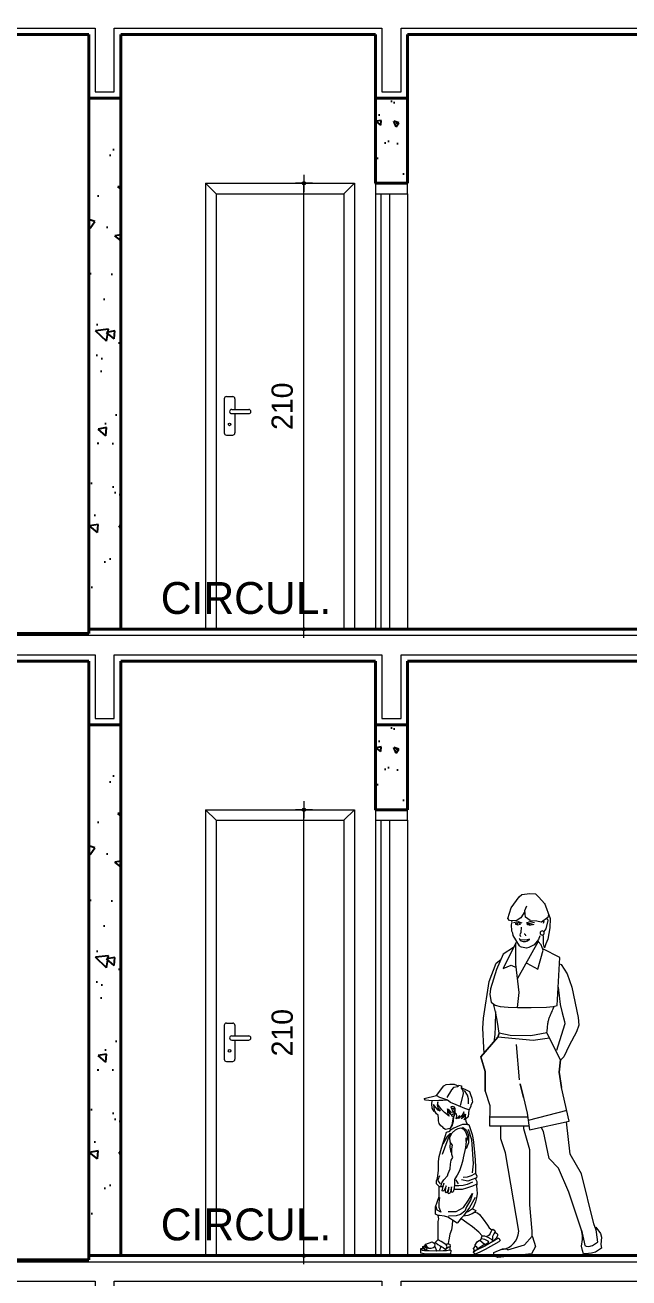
# Model space of a CAD drawing. Header units: millimetres. Extents: x 13204 to 24802, y 21209 to 40694.
# Drawn here: x 14177 to 14461, y 29468 to 30058 of the extents above; entities that cross this region are included whole.
import ezdxf

# ---------------------------------------------------------------- set-up
doc = ezdxf.new("R2010")
doc.units = ezdxf.units.MM
for name, color, linetype, lineweight in [('COTAS', 30, 'Continuous', 5), ('Esquadrias', 2, 'Continuous', 20), ('Moveis', 6, 'Continuous', 13), ('PAREDE', 1, 'Continuous', 40), ('Paredes', 1, 'Continuous', 40), ('PISO', 5, 'Continuous', 5), ('TEXTO', 4, 'Continuous', 5), ('Veiculos e pessoas', 245, 'Continuous', 0)]:
    doc.layers.add(name, color=color, linetype=linetype, lineweight=lineweight)
doc.layers.add('HACHURAS', color=8, linetype='Continuous')
doc.styles.add('LANA', font='stylu.ttf')
doc.dimstyles.new('COTA 50', dxfattribs={"dimscale": 0, "dimtxt": 10, "dimasz": 0.5, "dimexe": 1.25, "dimexo": 5, "dimgap": 5, "dimtad": 1, "dimdec": 0, "dimtxsty": 'LANA', "dimblk": 'cota', "dimcen": 2.5, "dimse2": 1, "dimclrd": 256, "dimclre": 256, "dimclrt": 256, "dimaunit": 1, "dimadec": 0, "dimazin": 0, "dimtfac": 1, "dimtdec": 0, "dimtmove": 0, "dimatfit": 3, "dimldrblk": 'DOTSMALL', "dimfxl": 5, "dimfxlon": 1, "dimtzin": 9, "dimlwd": -1, "dimlwe": -1, "dimarcsym": 0})

# ---------------------------------------------------------------- blocks, each defined once
blk = doc.blocks.new('TRINCOE')
at = {"layer": 'PISO'}
for p, q in [((7, 112.83), (10, 112.83)), ((6, 111.83), (6, 95.77)), ((9.5, 106.83), (17.5, 106.83)), ((11, 111.83), (11, 106.83)), ((8.5, 105.83), (8.5, 105.83)), ((9.5, 104.83), (17.5, 104.83)), ((11, 104.83), (11, 95.77)), ((18.5, 105.83), (18.5, 105.83)), ((7, 94.77), (10, 94.77))]:
    blk.add_line(p, q, dxfattribs=at)
blk.add_circle((8.5, 99.77), 0.621, dxfattribs=at)
for centre, start, end in [((7, 111.83), 90, 180), ((10, 111.83), 0, 90), ((9.5, 105.83), 90, 180), ((17.5, 105.83), 0, 90), ((9.5, 105.83), 180, 270), ((17.5, 105.83), 270, 0), ((7, 95.77), 180, 270), ((10, 95.77), 270, 0)]:
    blk.add_arc(centre, 1, start, end, dxfattribs=at)
blk = doc.blocks.new('Pes034')
at = {"layer": 'Veiculos e pessoas', "color": 8}
blk.add_lwpolyline([(-4.8, 792.3), (-4.8, 783.3), (-24.1, 775.6), (-42.1, 765.3), (-47.3, 751.5), (-53.3, 734.5), (-56.4, 715.3), (-48.7, 701.7), (-49, 694.5), (-43.3, 684.4), (-39.5, 679.3), (-36.9, 645.9), (-24.1, 635.6), (-25.4, 624.1), (-33.1, 610), (-39.5, 610), (-54.9, 563.7), (-58.7, 548.3), (-61.3, 527.8), (-66.5, 477.7), (-69, 444.3), (-70.3, 407.1), (-70.3, 378.8), (-78, 368.5), (-75.4, 359.6), (-71.6, 354.4), (-78, 341.6), (-78, 328.7), (-75.4, 321), (-78, 304.3), (-79.3, 285.1), (-75.4, 264.5), (-71.6, 246.5), (-65.2, 229.9), (-57.5, 213.2), (-73.3, 205.5), (-67.7, 197.8), (-80.6, 193.9), (-89.6, 186.2), (-107.5, 164.4), (-126.8, 136.1), (-135.8, 123.3), (-148.6, 113.6), (-151.9, 117.5), (-158.9, 113), (-164, 106.6), (-162.6, 103.9), (-170.5, 98.9), (-174.3, 93.7), (-174.3, 86), (-167.9, 75.1), (-155.1, 62.9), (-175.6, 75.8), (-180.7, 74.5), (-186.5, 64.8), (-180.7, 57.8), (-116.5, 21.8), (-90.9, 9), (-69, 0), (-61.2, 9.5), (-64.5, 18.6), (-61.3, 26.3), (-70.9, 37.9), (-67.9, 40.9), (-79.3, 58.4), (-90.2, 65.5), (-92.6, 63.9), (-99.2, 71.9), (-98.6, 77), (-102.4, 86), (-87, 104), (-56.2, 128.4), (-30.5, 147.7), (-2.2, 166.9), (5.5, 156.7), (15.7, 145.6), (37.6, 159.2), (38.2, 136.1), (41.4, 114.3), (49.1, 93.7), (54.3, 66.8), (56.8, 60.4), (57.8, 48.8), (50.4, 46.2), (48.5, 34), (50.4, 33.4), (49.1, 18), (45.3, 18), (46.5, 0), (163.4, 0), (185.7, 4.6), (186.5, 17.7), (186.5, 27), (176.2, 27), (176.2, 36), (167.3, 38.5), (162.1, 46.2), (132.6, 57.8), (123.6, 51.4), (117.2, 54.4), (119.1, 55.2), (114.6, 59.1), (106.9, 66.8), (104.3, 66.8), (104.3, 93.7), (104.3, 116.9), (104.3, 154.1), (101.8, 165.7), (104.3, 182.3), (117.2, 187.5), (117.2, 222.2), (109.5, 244), (99.2, 270.9), (99.2, 286.4), (99.2, 318.5), (112, 331.3), (113.3, 345.4), (108.2, 358.3), (103, 394.2), (103, 436.6), (99.2, 459.7), (88.9, 498.2), (69.7, 558.6), (65.8, 574), (50.4, 579.1), (46.5, 583), (47.8, 590.7), (70.9, 586.8), (78.7, 592), (82.5, 597.1), (92.8, 604.8), (99.2, 615.1), (103, 627.9), (103, 639.5), (104.3, 653.6), (113.3, 660), (124.1, 678.4), (123.6, 671.6), (132.6, 687), (135.2, 707.5), (132.6, 721.7), (164.7, 725.5), (171.1, 733.2), (113.3, 747.4), (78.7, 792.3), (67.1, 798.7), (49.1, 800), (29.9, 800), (18.3, 796.1), (9.3, 791), (8, 796.1)], close=True, dxfattribs=at)
for points in [[(-38.8, 707.5), (-38.8, 730.7), (-33.1, 748.6), (-19.6, 770.5)], [(-2.2, 783.9), (-11.2, 770.5), (-13.2, 755.1), (1, 699.8)], [(11.9, 787.2), (32.4, 785.2), (42.7, 774.3), (64.5, 737.1)], [(-39.5, 679.9), (-21.5, 686.4), (19.6, 703.1), (45.9, 714.6), (60.7, 724.2), (82.5, 723), (101.8, 723), (132.6, 721.7)], [(34.3, 647.8), (35, 635), (40.1, 608), (47.8, 590.7), (38.2, 604.2), (32.4, 626), (30.5, 648.5), (26, 655.5), (24.1, 663.9), (24.1, 683.8), (27.3, 691.5), (36.3, 694.7), (45.3, 692.8), (40.1, 682.5), (35, 672.2), (31.8, 668.4), (43.3, 667.1), (56.2, 683.1), (48.5, 662), (45.3, 656.8), (56.8, 669.7), (61.3, 683.8), (60, 665.2), (53, 649.1), (75.4, 666.5), (88.3, 681.2), (105.6, 705), (106.3, 717.8), (108.8, 701.8), (105.6, 688.9), (94.7, 673.5), (105, 677.4), (115.9, 689.6), (126.2, 705), (124.1, 678.4)], [(112, 747.4), (97.9, 738.4), (74.8, 731.3), (61.3, 726.2)], [(-24.1, 635.6), (-18.3, 632.4), (-24.7, 642.7), (-24.7, 658.7), (-21.5, 649.1), (-5.5, 636.3), (-8, 643.3), (-12.5, 649.1), (-17, 655.5), (-15.7, 669.7), (-11.2, 658.7), (-6.7, 651), (5.5, 640.8), (12.5, 638.2), (4.2, 647.8), (4.2, 653), (11.2, 642.7), (20.2, 637.6), (18.9, 642.7), (16.4, 650.4), (17.7, 658.7), (22.8, 663.9)], [(41.4, 685.1), (38.7, 687.7), (34.4, 687.7), (30.6, 681.8), (28.4, 674.9), (30.6, 666.4), (31, 659.2), (37.4, 656.7), (41.6, 654.9), (42.5, 651.1)], [(30.5, 648.5), (36.3, 647.8), (40.8, 649.1)], [(-9.3, 597.8), (-28.6, 583), (-37.6, 559.9), (-37.6, 524.6), (-26.6, 495)], [(-31.8, 610), (-9.3, 610), (6.1, 603.5), (31.1, 592.6), (46.5, 583)], [(90.2, 317.8), (90.2, 324.9), (87, 336.4), (78, 349.9), (60.7, 367.9), (58.1, 380.1), (47.8, 401.3), (47.2, 423.1), (43.3, 441.7), (35.6, 455.2), (40.1, 469.3), (40.1, 495), (36.9, 512.4), (43.3, 521.3), (47.8, 529.1), (49.8, 549), (45.3, 559.9), (39.5, 571.4), (22.8, 584.9), (10.6, 592), (-1.6, 593.9), (-13.8, 588.1), (-24.7, 575.3), (-31.8, 556), (-31.8, 540.6), (-27.3, 529.7), (-27.9, 547.7)], [(-36.3, 588.1), (-53, 539.3), (-59.4, 425.7), (-55.5, 383.3)], [(47.8, 570.1), (63.9, 529.1), (74.8, 499.5), (85.7, 469.3)], [(48.8, 567.7), (62.1, 554.4), (82, 519.8)], [(-27.3, 529.7), (-24.1, 501.4), (-13.2, 453.9), (-11.2, 443), (-5.5, 419.9), (4.2, 392.9), (15.1, 371.7), (26.6, 355.1), (27.3, 350.6), (27.9, 330), (29.9, 308.2), (34.3, 292.8), (38.8, 290.2), (41.4, 292.8), (41.4, 305.6), (42.1, 316.5), (44.6, 302.4), (46.5, 292.8), (50.4, 286.4), (56.2, 284.4), (57.5, 289.6), (54.9, 304.3), (54.9, 315.9), (58.1, 303.7), (63.9, 289.6), (67.7, 288.9), (70.9, 291.5), (70.3, 299.8), (66.5, 321.7), (72.2, 308.8), (76.7, 301.8), (81.9, 296), (85.7, 298.6), (82.5, 311.4), (79.9, 324.2), (76.1, 335.8)], [(48.5, 525.2), (49.8, 503.4), (44.6, 477.7)], [(-72.9, 357), (-55.5, 350.6), (-35, 344.1), (-4.8, 349.9)], [(-67.7, 377.5), (-51, 367.9), (-31.8, 362.8), (-13.2, 360.2)], [(98.6, 367.9), (105.6, 349.3), (104.3, 344.1), (96, 331.3)], [(-77.4, 330), (-57.5, 319.7), (-28.6, 310.8), (-8, 305), (11.2, 303.7), (30.5, 303.7)], [(-57.5, 339), (-32.4, 328.1), (-13.2, 323), (8, 321.7), (22.8, 321.7)], [(20.9, 350.6), (17.7, 344.1), (11.2, 331.3)], [(99.2, 318.5), (90.2, 317.8), (85.1, 317.8), (79.9, 323.6)], [(-69.7, 267.1), (-42.7, 220.2), (-14.4, 180.4), (-2.2, 166.9)], [(58.1, 201), (46.5, 201), (20.2, 200.3), (-14.4, 220.2), (-38.4, 254.3), (-56.2, 285.1), (-47.3, 254.3), (-28.7, 222.2), (-20.2, 202.2), (-1, 186.8), (20.2, 179.8), (55.5, 179.1)], [(98.6, 266.5), (101.8, 242.1), (101.8, 220.9), (92.1, 197.1), (109.5, 207.1), (115.2, 227.6)], [(-67.7, 197.8), (-54.9, 189.4), (-35, 181.7), (-13.2, 179.1)], [(-57.5, 213.2), (-38.8, 201), (-31.1, 197.8)], [(37.6, 159.2), (47.2, 166.3), (59.4, 173.4), (74.8, 179.1), (98.6, 181.7), (104.3, 182.3)], [(-175.6, 75.8), (-173.7, 72.4), (-164.2, 65.5), (-115.2, 37.2), (-75.4, 18), (-62.6, 10.6)], [(-162.6, 103.9), (-157.8, 95.7), (-150.6, 82.2), (-150.6, 69.3), (-151.8, 63.6), (-156.3, 60.9)], [(-102.4, 86), (-113.3, 86), (-129.4, 80.3), (-142.9, 72.5), (-151.8, 63.6)], [(-148.6, 113.6), (-139.4, 97.6), (-134.9, 89.9), (-130.4, 85.4), (-123, 82.6)], [(-92.6, 63.9), (-101.5, 57.9), (-112.7, 46.8), (-115.9, 45.6), (-134.5, 56.3), (-129.9, 61), (-114.6, 68.1), (-99.2, 71.9)], [(54.1, 47.5), (63.2, 46.9), (67.7, 43.7), (78.7, 52), (90.2, 59.1), (104.3, 66.8)], [(-116.9, 46.2), (-101.1, 37.1), (-82.3, 24.5), (-78, 32), (-70.9, 37.9)], [(-64.5, 18.6), (-69, 18.6), (-76.1, 20.5), (-81.9, 23.9)], [(49.1, 18), (65.8, 14.8), (81.2, 14.8), (111.4, 14.1)], [(50.4, 33.4), (54.3, 32.7), (64.5, 26.3), (69.7, 21.8), (71.6, 14.8)], [(57.8, 48.8), (57.8, 47.3)], [(117.2, 54.4), (105.6, 45.6), (94.7, 39.2), (81, 31.2), (72.7, 24.7), (69.5, 23.4), (65.5, 27.3), (62.5, 32.6), (64.3, 39), (68.3, 43.1)], [(94.7, 39.2), (93.4, 30.8), (97.9, 18.6), (101.1, 14.8)], [(167.3, 38.5), (159.6, 33.4), (154.7, 30.1), (150, 27.5), (137.5, 27.5), (126.7, 31.6), (122.3, 36), (116.5, 28.3), (111.4, 14.1), (146.7, 14.8), (169.2, 14.8), (178.8, 17.3), (184.6, 23.1), (186.5, 27)], [(123.6, 51.4), (120.4, 45.6), (122.3, 36)], [(146.7, 14.8), (163.4, 18), (176.2, 27)], [(150, 27.5), (154.2, 31.6), (161.9, 42.6)], [(159.6, 33.4), (157.6, 28.3), (158.9, 21.8), (164, 18.6)], [(159.3, 29.5), (167, 28.5), (169.3, 26.2), (169.8, 22.5)], [(162.4, 34.4), (171.6, 33.4), (174.9, 30.1), (174.9, 26)]]:
    blk.add_lwpolyline(points, dxfattribs=at)
blk = doc.blocks.new('Pes018')
at = {"layer": 'Veiculos e pessoas', "color": 8}
for points in [[(-55.9, 1652.5), (-82.5, 1581), (-81.3, 1536.4), (-71.5, 1482.8), (-61.8, 1460.5), (-56.9, 1442.7), (-52.1, 1460.5), (-52.1, 1496.2), (-49.5, 1503.7)], [(75.9, 1570.4), (86.3, 1569.1), (108.2, 1570.6), (116.9, 1580.3), (101, 1631.4), (62.8, 1682.8), (50.1, 1693.5), (12.9, 1698.3), (-13.6, 1695.9), (-30.2, 1680.4), (-56.6, 1651.7), (-56.9, 1649.8)], [(-75.5, 1599.7), (-71.8, 1585.5), (-42.8, 1563.9), (-40.1, 1563.2), (-19.5, 1567.6), (10.9, 1569.1), (11.9, 1570.7), (32.8, 1586.9), (36.5, 1618.1), (26.9, 1640.7)], [(36, 1614.1), (55.9, 1584), (77.8, 1569.1)], [(-52.7, 1567.9), (-49.4, 1556.4)], [(-9.5, 1560), (13.2, 1564.2), (30.6, 1558.4)], [(16.2, 1556.8), (16.2, 1548.5), (24.2, 1551.3), (23.5, 1556.5), (11, 1557.1), (-6.3, 1552.7)], [(16.2, 1548.5), (-0.2, 1551.7)], [(90, 1561.7), (67.2, 1565.5), (49.9, 1559.3)], [(53.3, 1539.2), (55.2, 1515.1), (59.3, 1503.2), (56.2, 1496.4)], [(71.5, 1558), (72.4, 1551.7)], [(99.3, 1550), (95.6, 1562.9), (97.5, 1569.9)], [(98.3, 1522.7), (99.6, 1550.2)], [(-25.5, 1477.2), (-26.8, 1472.1)], [(89.3, 1443.7), (138.9, 1413.2), (169.5, 1340.1), (198.3, 1249.3), (200.6, 1222.7), (195.1, 1187.1), (175.4, 1172.7), (152.1, 1166.2), (115.1, 1162.3), (70.6, 1161), (6, 1161), (-66.1, 1162.3), (-97.8, 1166.2), (-115.1, 1170.4), (-127.8, 1397.4), (-48.5, 1437)], [(26.2, 1369.6), (-25, 1341.9), (-49.3, 1431.2), (-41, 1456.9), (-27.2, 1472.8), (70.7, 1298.2)], [(70.8, 1161), (62.5, 1232.2), (79, 1364.7), (78, 1465.2), (74.3, 1467.3), (71.8, 1468.4)], [(78, 1465.2), (138.8, 1344.6), (100.8, 1360.6), (77.1, 1349.5)], [(-126.1, 1367.6), (-135.3, 1363.2), (-162.4, 1319.7), (-184.4, 1257.6), (-214.9, 1114.9), (-218.3, 1077.6), (-206.4, 1046.6), (-172.5, 982.5), (-147.3, 929.7), (-131, 913.9)], [(228, 946.9), (229.4, 972.4), (233.7, 1063.2), (230.3, 1110.7), (204.9, 1284.5), (171.1, 1369.4), (149.9, 1387)], [(-120, 1257.8), (-130.2, 1174.9), (-138.7, 1135.6), (-151.1, 1096), (-152.2, 1083.9), (-142.1, 1054.9), (-112.8, 958.7)], [(-67.5, 1040.7), (-68.8, 1053.6), (-69.9, 1064.3), (-70.9, 1073.1), (-71.7, 1080.4), (-72.5, 1086.4), (-73.2, 1091.4), (-74, 1095.7), (-74.9, 1099.7), (-75.9, 1103.6), (-77, 1107.5), (-78.2, 1111.3), (-79.6, 1115), (-81, 1118.8), (-82.5, 1122.5), (-84.1, 1126.2), (-85.8, 1129.9), (-87.6, 1133.6), (-89.5, 1137.7), (-91.6, 1142.3), (-94, 1148), (-96.6, 1155), (-99.7, 1163.5), (-100.9, 1166.9)], [(-79.7, 1017.6), (-2.4, 1005.7), (163.4, 1021.5), (157.4, 1041), (164.9, 1092.5), (173.3, 1135.2), (180.7, 1166.2), (184, 1179)], [(174.5, 1141.8), (176.2, 1071.4), (177.9, 1034.2), (181.8, 1000.2)], [(43.1, 737), (59, 802.2), (43.1, 737), (25, 664.2), (14.8, 585.3), (-172.2, 626), (-135.7, 784.8), (-125.5, 856.5), (-131.1, 915.5), (-67.6, 1041.7), (7.8, 1028.5), (105.3, 1029.7), (157.4, 1041), (163.4, 1021.5), (244, 928.4), (223.2, 859.3), (222.8, 767.3), (201, 699.1), (202.5, 604.6), (16.5, 604.6)], [(222.8, 767.3), (223.2, 859.3), (244, 928.4), (163.4, 1021.5)], [(77.9, 987.3), (62.8, 820.1)], [(-131.1, 915.5), (-125.5, 856.5), (-135.7, 784.8)], [(-160.6, 676.5), (20.4, 628.7)], [(-299.4, 112.3), (-288.7, 142.2), (-230.8, 377.9), (-176.5, 470.6), (-160.3, 623.5)], [(-230.4, 112.1), (-171.1, 291.7), (-122.2, 404.4), (-78.8, 450.7), (-51.7, 576.6), (-40.5, 597.4)], [(2.3, 82.1), (2.3, 107.5), (13.4, 232.1), (13.4, 490.5), (40.6, 589.9), (40.3, 604.6)], [(22.5, 644.7), (201.9, 644.7)]]:
    blk.add_lwpolyline(points, dxfattribs=at)
for points in [[(-66.2, 1580.2, 0.397598), (-71.6, 1571.2), (-62.3, 1532.5), (-53.1, 1518.6)], [(-33.6, 1499.5), (-28.6, 1481.5), (-7.2, 1457.1), (17.9, 1443.5), (27.8, 1441.3), (52, 1445, 0.221478), (61.2, 1451.1), (91, 1500), (92.3, 1512), (97.7, 1520)], [(39.3, 1508.4, 0.535184), (33.7, 1499.2)], [(144.2, 21.8, -0.367789), (65.2, 107.5), (127.4, 477.2), (149.1, 543.5), (149.1, 604.6)]]:
    blk.add_lwpolyline(points, format="xyb", dxfattribs=at)
for points in [[(82, 1555.9), (70.4, 1550.9), (56.4, 1553.7), (63.7, 1559.5)], [(-243.5, 56.1), (-245.6, 40.6), (-252, 38), (-264.7, 35.4), (-281.6, 40.6), (-300.7, 53.5), (-307, 56.1), (-297.5, 126.9), (-319.8, 97.5), (-324, 79.4), (-321.9, 45.8), (-324, 27.7), (-296.4, 9.6), (-277.4, 4.4), (-249.8, 1.8), (-239.2, 1.8), (-235, 17.3), (-230.8, 38), (-235, 69.1), (-235, 87.2), (-230.4, 112.1)], [(-14.6, 35.4), (4.4, 1.8), (163.3, -16.3), (182.4, -8.5), (182.4, 7), (142.1, 25.1), (120.9, 25.1), (116.7, 19.9), (38.3, 43.2), (2.3, 84.6), (1, 80.7)]]:
    blk.add_lwpolyline(points, close=True, dxfattribs=at)
blk.add_lwpolyline([(55.8, 1475.6, -0.315196), (14.1, 1482.6), (25.5, 1479.5), (39.5, 1478.8), (56.8, 1480.7), (62.3, 1486.5, -0.229883)], format="xyb", close=True, dxfattribs=at)
blk.add_circle((-45.1, 1512.3), 9.66, dxfattribs=at)
blk = doc.blocks.new('cota')
at = {"layer": 'COTAS'}
blk.add_hatch(color=256, dxfattribs=at).paths.add_polyline_path([(-1.6, 0, 1), (1.6, 0, 1)])
for points in [[(-1.6, 0), (-8, 0)], [(0, 1.6), (0, 8)], [(8, 0), (1.6, 0)], [(0, -8), (0, -1.6)]]:
    blk.add_lwpolyline(points, dxfattribs=at)
blk.add_circle((0, 0), 1.6, dxfattribs=at)
blk = doc.blocks.new('*D949')
at = {"layer": 'COTAS', "transparency": 16777216}
for p, q in [((14308.05, 29479.06), (14308.05, 29688.06)), ((14313.05, 29478.56), (14306.8, 29478.56))]:
    blk.add_line(p, q, dxfattribs=at)
at = {"layer": 'Defpoints', "color": 0, "transparency": 16777216}
for p in [(14308.05, 29688.56), (14331.78, 29688.56), (14331.78, 29478.56)]:
    blk.add_point(p, dxfattribs=at)
at = {"layer": 'COTAS', "transparency": 16777216, "xscale": 0.5, "yscale": 0.5, "zscale": 0.5}
for p, rotation in [((14308.05, 29688.56), 90), ((14308.05, 29478.56), 270)]:
    blk.add_blockref('cota', p, dxfattribs=dict(at, rotation=rotation))
at = {"layer": 'COTAS', "transparency": 16777216, "insert": (14297.87, 29583.56), "char_height": 10, "attachment_point": 5, "rotation": 90, "style": 'LANA'}
blk.add_mtext('210', dxfattribs=at)
blk = doc.blocks.new('_DotSmall')
at = {"layer": 'PAREDE', "color": 0, "const_width": 0.5}
blk.add_lwpolyline([(-0.0625, 0, 1), (0.0625, 0, 1)], format="xyb", close=True, dxfattribs=at)
blk = doc.blocks.new('*D950')
at = {"layer": 'COTAS', "transparency": 16777216}
for p, q in [((14308.05, 29774.06), (14308.05, 29983.06)), ((14313.05, 29773.56), (14306.8, 29773.56))]:
    blk.add_line(p, q, dxfattribs=at)
at = {"layer": 'Defpoints', "color": 0, "transparency": 16777216}
for p in [(14308.05, 29983.56), (14331.78, 29983.56), (14331.78, 29773.56)]:
    blk.add_point(p, dxfattribs=at)
at = {"layer": 'COTAS', "transparency": 16777216, "xscale": 0.5, "yscale": 0.5, "zscale": 0.5}
for p, rotation in [((14308.05, 29983.56), 90), ((14308.05, 29773.56), 270)]:
    blk.add_blockref('cota', p, dxfattribs=dict(at, rotation=rotation))
at = {"layer": 'COTAS', "transparency": 16777216, "insert": (14297.87, 29878.56), "char_height": 10, "attachment_point": 5, "rotation": 90, "style": 'LANA'}
blk.add_mtext('210', dxfattribs=at)

msp = doc.modelspace()

# ---------------------------------------------------------------- hatches: boundary and pattern name
at = {"layer": 'HACHURAS'}
h = msp.add_hatch(dxfattribs=at)
h.set_pattern_fill('AR-CONC', color=256, scale=0.25, angle=90, style=0)
h.set_pattern_definition([(140, (14206.78, 29773.564), (3.985, 45.546), [4.7625, -52.3875]), (85, (14206.78, 29773.564), (-47.764, -8.811), [3.81, -41.91]), (190.45, (14207.11, 29777.36), (-43.779, 36.736), [4.0475, -44.5225]), (136.184, (14194.08, 29773.564), (10.51, 67.77), [7.144, -78.581]), (186.636, (14194.956, 29779.21), (-61.856, 59.351), [6.071, -66.784]), (81.184, (14194.08, 29773.564), (-61.856, 59.351), [5.715, -62.865]), (111, (14197.255, 29779.914), (25.5664, 37.904), [4.7625, -52.3875]), (56, (14197.255, 29779.914), (-46.047, 15.4505), [3.81, -41.91]), (161.451, (14199.385, 29783.072), (-20.481, 53.354), [4.0475, -44.5225]), (127.5, (14206.78, 29773.564), (-21.1388, 0.7722), [0, -41.402, 0, -42.545, 0, -42.0688]), (97.5, (14206.78, 29773.564), (-25.0451, 16.705), [0, -24.257, 0, -40.4495, 0, -16.0338]), (57.5, (14206.78, 29759.403), (1.4322, 33.8976), [0, -15.875, 0, -49.53, 0, -65.7225]), (47.5, (14206.78, 29753.053), (-6.3566, 37.0323), [0, -20.6375, 0, -32.893, 0, -46.6725])])
h.paths.add_polyline_path([(14206.78, 29773.56), (14221.78, 29773.56), (14221.78, 30023.56), (14206.78, 30023.56)])
h = msp.add_hatch(dxfattribs=at)
h.set_pattern_fill('AR-CONC', color=256, scale=0.15, angle=90, style=0)
h.set_pattern_definition([(140, (14341.78, 29983.564), (2.391, 27.328), [2.857, -31.433]), (85, (14341.78, 29983.564), (-28.658, -5.286), [2.286, -25.146]), (190.45, (14341.98, 29985.84), (-26.268, 22.041), [2.429, -26.713]), (136.18, (14334.16, 29983.564), (6.306, 40.662), [4.286, -47.149]), (186.64, (14334.685, 29986.952), (-37.114, 35.61), [3.643, -40.07]), (81.18, (14334.16, 29983.564), (-37.114, 35.61), [3.429, -37.719]), (111, (14336.065, 29987.374), (15.34, 22.742), [2.857, -31.433]), (56, (14336.065, 29987.374), (-27.628, 9.27), [2.286, -25.146]), (161.45, (14337.343, 29989.27), (-12.288, 32.012), [2.428, -26.713]), (127.5, (14341.78, 29983.564), (-12.6833, 0.4633), [0, -24.8412, 0, -25.527, 0, -25.2413]), (97.5, (14341.78, 29983.564), (-15.027, 10.023), [0, -14.5542, 0, -24.2697, 0, -9.6203]), (57.5, (14341.78, 29975.067), (0.8593, 20.3386), [0, -9.525, 0, -29.718, 0, -39.4335]), (47.5, (14341.78, 29971.257), (-3.814, 22.2194), [0, -12.3825, 0, -19.7358, 0, -28.0035])])
h.paths.add_polyline_path([(14356.78, 30023.56), (14341.78, 30023.56), (14341.78, 29983.56), (14356.78, 29983.56)])
h = msp.add_hatch(dxfattribs=at)
h.set_pattern_fill('AR-CONC', color=256, scale=0.25, angle=90, style=0)
h.set_pattern_definition([(140, (14206.78, 29478.564), (3.985, 45.546), [4.7625, -52.3875]), (85, (14206.78, 29478.564), (-47.764, -8.811), [3.81, -41.91]), (190.45, (14207.11, 29482.36), (-43.779, 36.736), [4.0475, -44.5225]), (136.184, (14194.08, 29478.564), (10.51, 67.77), [7.144, -78.581]), (186.636, (14194.956, 29484.21), (-61.856, 59.351), [6.071, -66.784]), (81.184, (14194.08, 29478.564), (-61.856, 59.351), [5.715, -62.865]), (111, (14197.255, 29484.914), (25.5664, 37.904), [4.7625, -52.3875]), (56, (14197.255, 29484.914), (-46.047, 15.4505), [3.81, -41.91]), (161.451, (14199.385, 29488.072), (-20.481, 53.354), [4.0475, -44.5225]), (127.5, (14206.78, 29478.564), (-21.1388, 0.7722), [0, -41.402, 0, -42.545, 0, -42.0688]), (97.5, (14206.78, 29478.564), (-25.0451, 16.705), [0, -24.257, 0, -40.4495, 0, -16.0338]), (57.5, (14206.78, 29464.403), (1.4322, 33.8976), [0, -15.875, 0, -49.53, 0, -65.7225]), (47.5, (14206.78, 29458.053), (-6.3566, 37.0323), [0, -20.6375, 0, -32.893, 0, -46.6725])])
h.paths.add_polyline_path([(14206.78, 29478.56), (14221.78, 29478.56), (14221.78, 29728.56), (14206.78, 29728.56)])
h = msp.add_hatch(dxfattribs=at)
h.set_pattern_fill('AR-CONC', color=256, scale=0.15, angle=90, style=0)
h.set_pattern_definition([(140, (14341.78, 29688.564), (2.391, 27.328), [2.857, -31.433]), (85, (14341.78, 29688.564), (-28.658, -5.286), [2.286, -25.146]), (190.45, (14341.98, 29690.84), (-26.268, 22.041), [2.429, -26.713]), (136.18, (14334.16, 29688.564), (6.306, 40.662), [4.286, -47.149]), (186.64, (14334.685, 29691.952), (-37.114, 35.61), [3.643, -40.07]), (81.18, (14334.16, 29688.564), (-37.114, 35.61), [3.429, -37.719]), (111, (14336.065, 29692.374), (15.34, 22.742), [2.857, -31.433]), (56, (14336.065, 29692.374), (-27.628, 9.27), [2.286, -25.146]), (161.45, (14337.343, 29694.27), (-12.288, 32.012), [2.428, -26.713]), (127.5, (14341.78, 29688.564), (-12.6833, 0.4633), [0, -24.8412, 0, -25.527, 0, -25.2413]), (97.5, (14341.78, 29688.564), (-15.027, 10.023), [0, -14.5542, 0, -24.2697, 0, -9.6203]), (57.5, (14341.78, 29680.067), (0.8593, 20.3386), [0, -9.525, 0, -29.718, 0, -39.4335]), (47.5, (14341.78, 29676.257), (-3.814, 22.2194), [0, -12.3825, 0, -19.7358, 0, -28.0035])])
h.paths.add_polyline_path([(14356.78, 29728.56), (14341.78, 29728.56), (14341.78, 29688.56), (14356.78, 29688.56)])

# ---------------------------------------------------------------- linework, layer by layer
at = {"layer": 'Esquadrias'}
for p, q in [((14344.28, 29978.56), (14344.28, 29773.56)), ((14348.28, 29978.56), (14348.28, 29773.56)), ((14344.28, 29683.56), (14344.28, 29478.56)), ((14348.28, 29683.56), (14348.28, 29478.56))]:
    msp.add_line(p, q, dxfattribs=at)
for points in [[(14341.78, 29983.56), (14341.78, 29978.56), (14356.78, 29978.56), (14356.78, 29983.56)], [(14341.78, 29688.56), (14341.78, 29683.56), (14356.78, 29683.56), (14356.78, 29688.56)]]:
    msp.add_lwpolyline(points, dxfattribs=at)
at = {"layer": 'Moveis'}
for p, q in [((14261.78, 29983.56), (14261.78, 29773.56)), ((14261.78, 29983.56), (14331.78, 29983.56)), ((14331.78, 29983.56), (14331.78, 29773.56)), ((14341.78, 29978.56), (14341.78, 29773.56)), ((14356.78, 29978.56), (14356.78, 29773.56)), ((14261.78, 29688.56), (14261.78, 29478.56)), ((14261.78, 29688.56), (14331.78, 29688.56)), ((14331.78, 29688.56), (14331.78, 29478.56)), ((14341.78, 29683.56), (14341.78, 29478.56)), ((14356.78, 29683.56), (14356.78, 29478.56))]:
    msp.add_line(p, q, dxfattribs=at)
at = {"layer": 'Paredes'}
for p, q in [((13781.78, 30053.56), (14206.78, 30053.56)), ((14206.78, 30053.56), (14206.78, 29771.56)), ((14221.78, 30053.56), (14221.78, 29773.56)), ((14221.78, 30053.56), (14341.78, 30053.56)), ((14341.78, 30053.56), (14341.78, 29983.56)), ((14356.78, 30053.56), (14356.78, 29983.56)), ((14356.78, 30053.56), (14726.78, 30053.56)), ((14206.78, 30023.56), (14221.78, 30023.56)), ((14341.78, 30023.56), (14356.78, 30023.56)), ((14356.78, 29983.56), (14341.78, 29983.56)), ((14206.78, 29771.56), (13766.78, 29771.56)), ((14206.78, 29773.56), (14741.78, 29773.56)), ((14741.78, 29773.56), (14206.78, 29773.56)), ((13781.78, 29758.56), (14206.78, 29758.56)), ((14206.78, 29758.56), (14206.78, 29476.56)), ((14221.78, 29758.56), (14221.78, 29478.56)), ((14221.78, 29758.56), (14341.78, 29758.56)), ((14341.78, 29758.56), (14341.78, 29688.56)), ((14356.78, 29758.56), (14356.78, 29688.56)), ((14356.78, 29758.56), (14726.78, 29758.56)), ((14206.78, 29728.56), (14221.78, 29728.56)), ((14341.78, 29728.56), (14356.78, 29728.56)), ((14356.78, 29688.56), (14341.78, 29688.56)), ((14206.78, 29476.56), (13766.78, 29476.56)), ((14206.78, 29478.56), (14741.78, 29478.56)), ((14741.78, 29478.56), (14206.78, 29478.56))]:
    msp.add_line(p, q, dxfattribs=at)
at = {"layer": 'PISO'}
for p, q in [((14266.78, 29978.56), (14261.78, 29983.56)), ((14266.78, 29978.56), (14266.78, 29773.56)), ((14266.78, 29978.56), (14326.78, 29978.56)), ((14326.78, 29978.56), (14331.78, 29983.56)), ((14326.78, 29978.56), (14326.78, 29773.56)), ((14266.78, 29683.56), (14261.78, 29688.56)), ((14266.78, 29683.56), (14266.78, 29478.56)), ((14266.78, 29683.56), (14326.78, 29683.56)), ((14326.78, 29683.56), (14331.78, 29688.56)), ((14326.78, 29683.56), (14326.78, 29478.56))]:
    msp.add_line(p, q, dxfattribs=at)
for points in [[(13769.78, 30065.56), (13769.78, 30026.56), (13778.78, 30026.56), (13778.78, 30056.56), (14209.78, 30056.56), (14209.78, 30026.56), (14218.78, 30026.56), (14218.78, 30056.56), (14344.78, 30056.56), (14344.78, 30026.56), (14353.78, 30026.56), (14353.78, 30056.56), (14729.78, 30056.56), (14729.78, 30026.56), (14738.78, 30026.56), (14738.78, 30056.56), (15057.23, 30056.56), (15057.23, 30026.56), (15066.23, 30026.56), (15066.23, 30065.56)], [(13769.78, 29770.56), (13769.78, 29731.56), (13778.78, 29731.56), (13778.78, 29761.56), (14209.78, 29761.56), (14209.78, 29731.56), (14218.78, 29731.56), (14218.78, 29761.56), (14344.78, 29761.56), (14344.78, 29731.56), (14353.78, 29731.56), (14353.78, 29761.56), (14729.78, 29761.56), (14729.78, 29731.56), (14738.78, 29731.56), (14738.78, 29761.56), (15057.23, 29761.56), (15057.23, 29731.56), (15066.23, 29731.56), (15066.23, 29770.56)], [(13769.78, 29475.56), (13769.78, 29436.56), (13778.78, 29436.56), (13778.78, 29466.56), (14209.78, 29466.56), (14209.78, 29436.56), (14218.78, 29436.56), (14218.78, 29466.56), (14344.78, 29466.56), (14344.78, 29436.56), (14353.78, 29436.56), (14353.78, 29466.56), (14729.78, 29466.56), (14729.78, 29436.56), (14738.78, 29436.56), (14738.78, 29466.56), (15057.23, 29466.56), (15057.23, 29436.56), (15066.23, 29436.56), (15066.23, 29475.56)]]:
    msp.add_lwpolyline(points, close=True, dxfattribs=at)

# ---------------------------------------------------------------- block references
at = {"layer": 'PISO', "extrusion": (0, 0, -1), "xscale": -1, "zscale": -1}
for p in [(-14264.57, 29770.24), (-14264.57, 29475.24)]:
    msp.add_blockref('TRINCOE', p, dxfattribs=at)
at = {"layer": 'Veiculos e pessoas', "color": 1, "xscale": -0.1, "yscale": 0.1, "zscale": 0.1}
for name, p in [('Pes018', (14415.66, 29479.29)), ('Pes034', (14381.7, 29479.29))]:
    msp.add_blockref(name, p, dxfattribs=at)

# ---------------------------------------------------------------- texts
at = {"layer": 'TEXTO', "char_height": 15, "width": 175.9752, "attachment_point": 5, "style": 'LANA'}
for insert in [(14280.78, 29788.16), (14280.78, 29493.16)]:
    msp.add_mtext('CIRCUL.', dxfattribs=dict(at, insert=insert))

# ---------------------------------------------------------------- dimensions: what is measured, and where the dimension line sits
at = {"layer": 'COTAS'}
for base, p1, p2, picture, middle in [((14308.05, 29983.56), (14331.78, 29773.56), (14331.78, 29983.56), '*D950', (14297.87, 29878.56)), ((14308.05, 29688.56), (14331.78, 29478.56), (14331.78, 29688.56), '*D949', (14297.87, 29583.56))]:
    dim = msp.add_linear_dim(base=base, p1=p1, p2=p2, angle=90, dimstyle='COTA 50', override={"dimscale": 1, "dimarcsym": 2}, dxfattribs=at)
    dim.commit()
    dim.dimension.update_dxf_attribs({"geometry": picture, "text_midpoint": middle})

doc.saveas('drawing.dxf')
